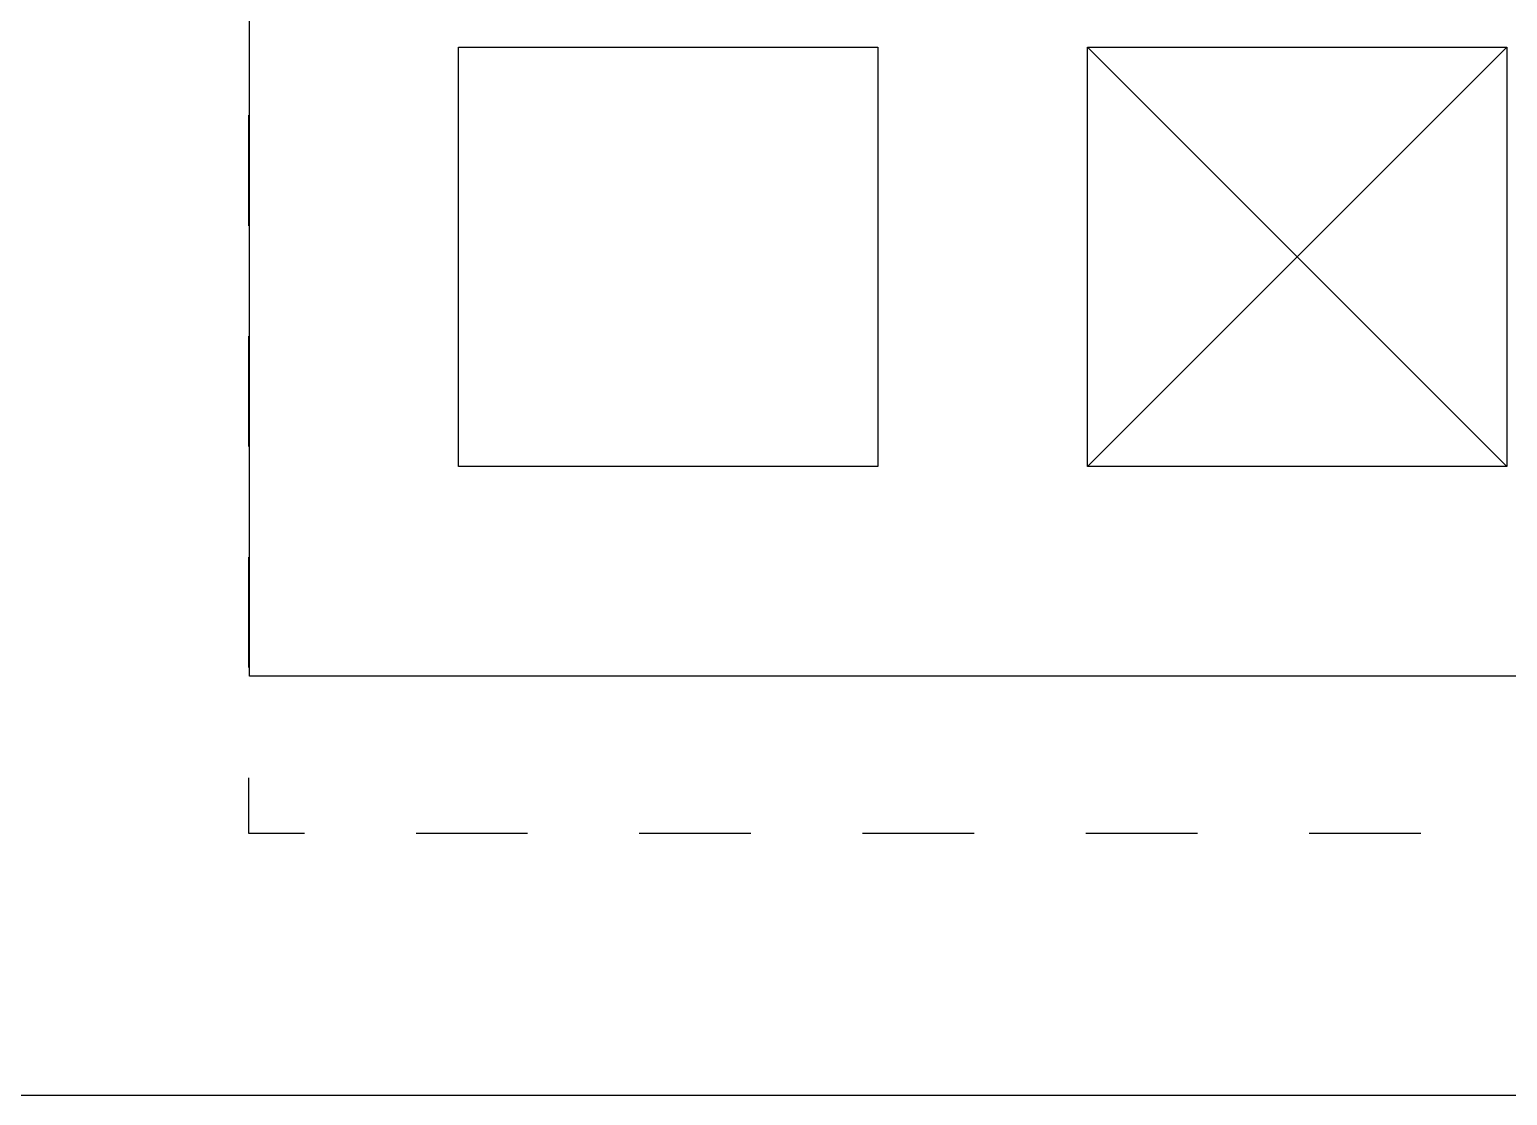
# Model space of a CAD drawing. Extents: x 0 to 360, y -268 to 0.
# Drawn here: x 106.6 to 163, y -268 to -227.3 of the extents above; entities that cross this region are included whole.
import ezdxf

# ---------------------------------------------------------------- set-up
doc = ezdxf.new("R2010")
doc.units = 0
doc.linetypes.add('AI-LINETYPE-5', pattern=[8.519513, 4.259756, -4.259756])
doc.linetypes.add('AI-LINETYPE-6', pattern=[8.427156, 4.213578, -4.213578])
doc.layers.add('LAYER_1', color=7, linetype='CONTINUOUS')

# ---------------------------------------------------------------- blocks, each defined once
blk = doc.blocks.new('BLOCK_19')
at = {"layer": 'LAYER_1', "color": 250, "linetype": 'AI-LINETYPE-6'}
blk.add_lwpolyline([(115, -251.67), (115, -144.225)], dxfattribs=at)
at = {"layer": 'LAYER_1', "color": 250}
blk.add_lwpolyline([(117.117, -258), (115, -258), (115, -255.884)], dxfattribs=at)
at = {"layer": 'LAYER_1', "color": 250, "linetype": 'AI-LINETYPE-5'}
blk.add_lwpolyline([(338.624, -258), (119.247, -258)], dxfattribs=at)
blk = doc.blocks.new('BLOCK_18')
at = {"layer": 'LAYER_1'}
blk.add_blockref('BLOCK_19', (0, 0), dxfattribs=at)
blk = doc.blocks.new('BLOCK_20')
at = {"layer": 'LAYER_1', "color": 250}
for points in [[(115.02, -196), (194.947, -196), (194.947, -252), (115.02, -252), (115.02, -196)], [(139, -244), (123, -244), (123, -228), (139, -228), (139, -244)], [(147, -228), (163, -244)], [(147, -244), (163, -228)], [(163, -244), (147, -244), (147, -228), (163, -228), (163, -244)]]:
    blk.add_lwpolyline(points, dxfattribs=at)
blk = doc.blocks.new('BLOCK_17')
at = {"layer": 'LAYER_1'}
for name in ['BLOCK_18', 'BLOCK_20']:
    blk.add_blockref(name, (0, 0), dxfattribs=at)

msp = doc.modelspace()

# ---------------------------------------------------------------- linework, layer by layer
at = {"layer": 'LAYER_1', "color": 250}
msp.add_lwpolyline([(359.999, -268.001), (0, -268.001), (0, 0), (359.999, 0), (359.999, -268.001)], dxfattribs=at)

# ---------------------------------------------------------------- block references
at = {"layer": 'LAYER_1'}
msp.add_blockref('BLOCK_17', (0, 0), dxfattribs=at)

doc.saveas('drawing.dxf')
